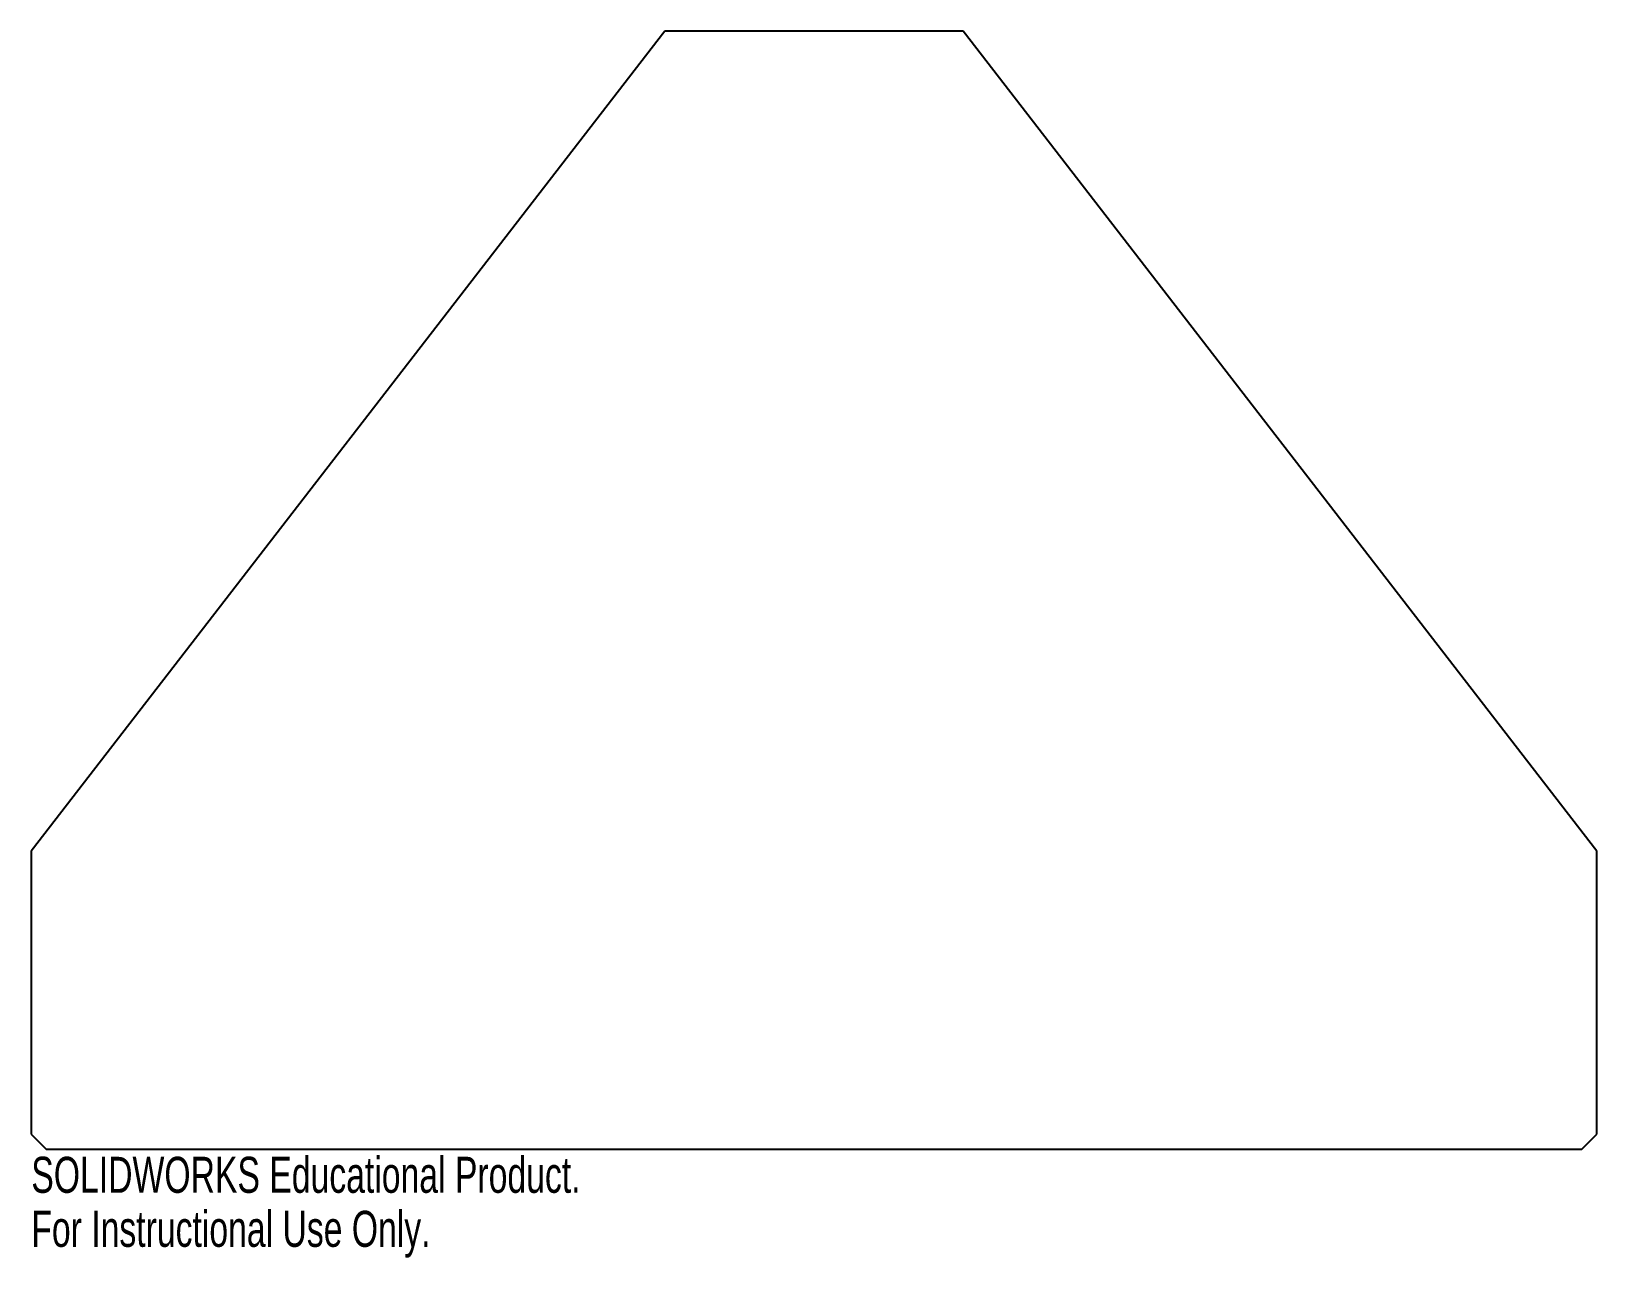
# Model space of a CAD drawing. Header units: millimetres. Extents: x -105 to 105, y -90 to 75.
import ezdxf

# ---------------------------------------------------------------- set-up
doc = ezdxf.new("R2010")
doc.units = ezdxf.units.MM
doc.styles.add('SLDTEXTSTYLE0', font='TXT', dxfattribs={"width": 0.7})

msp = doc.modelspace()

# ---------------------------------------------------------------- linework, layer by layer
at = {"color": 7, "linetype": 'Continuous', "lineweight": 25}
for p, q in [((-20, 75), (-105, -35)), ((20, 75), (-20, 75)), ((105, -35), (20, 75)), ((-105, -35), (-105, -73)), ((105, -73), (105, -35)), ((-105, -73), (-103, -75)), ((103, -75), (105, -73)), ((-103, -75), (103, -75))]:
    msp.add_line(p, q, dxfattribs=at)

# ---------------------------------------------------------------- texts
at = {"color": 7, "linetype": 'Continuous', "char_height": 4.8336, "attachment_point": 1, "style": 'SLDTEXTSTYLE0'}
for s, insert in [('SOLIDWORKS Educational Product.', (-105, -76.02)), ('For Instructional Use Only.', (-105, -83.27))]:
    msp.add_mtext(s, dxfattribs=dict(at, insert=insert))

doc.saveas('drawing.dxf')
